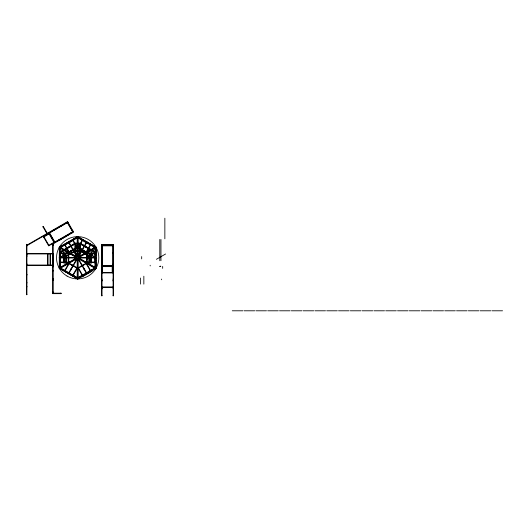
<?xml version="1.0" encoding="UTF-8"?>
<svg xmlns="http://www.w3.org/2000/svg" width="529" height="529" viewBox="0 0 529 529"><rect width="100%" height="100%" fill="white"/><g stroke="black" fill="none" stroke-linecap="round" stroke-linejoin="round"><path stroke-width="0.79" d="M26.45 265.498L26.45 265.029L53.211 265.042L53.211 265.512L26.45 265.498L26.873 265.498M26.45 253.464L26.45 253.933L53.211 253.946L53.211 253.477L26.45 253.464L26.873 253.464M90.816 262.239L90.816 262.655L90.816 254.826L91.239 254.826L91.219 262.239M77.664 256.406L77.664 236.628L59.347 247.202L59.347 268.348L77.664 278.928L95.98 268.348L96 247.255L77.723 236.635L59.387 247.155L59.327 268.302L77.611 278.915L83.251 275.682M68.71 252.604L68.915 252.24M59.579 252.465L63.407 250.019L63.85 250.316L60.2 252.333M95.518 252.359L80.005 243.128L75.33 243.128L63.864 249.84L64.049 249.43L63.625 250.157L60.24 252.115M63.837 250.277L64.26 249.549L74.906 243.466L80.421 243.4L91.094 249.543M64.26 250.038L74.906 243.644L75.753 243.644M66.707 251.989L67.176 251.182M67.368 251.83L67.606 251.427M67.851 252.65L68.32 251.844M66.482 256.446L66.747 256.115L59.737 252.069M68.532 252.988L68.744 252.624M78.206 236.939L77.968 237.342L95.98 247.473M69.173 253.411L69.411 253.007M60.604 269.076L60.835 268.672M69.603 253.662L70.073 252.855M78.689 237.752L78.92 237.349M61.073 268.805L61.304 268.401M78.689 238.295L78.92 237.891M61.033 269.321L61.265 268.917M79.112 238.004L79.35 237.6M61.185 269.413L61.417 269.003M61.503 269.056L61.734 268.646M79.112 238.539L79.35 238.136M79.456 238.738L79.932 237.931M62.607 270.233L62.839 269.83M80.686 238.91L80.924 238.506M63.037 270.478L63.268 270.074M81.116 239.161L81.354 238.758M63.42 270.16L63.652 269.757M81.036 239.65L81.268 239.247M63.85 270.412L64.082 270.002M81.466 239.901L81.697 239.492M68.744 263.468L64.333 271.225M82.365 239.875L78.133 247.202L86.591 252.141M82.412 239.908L82.65 239.505M64.637 271.403L69.147 263.7M78.537 247.44L82.954 239.677M69.286 263.779L69.524 263.376M78.444 247.922L78.676 247.519M83.198 240.9L83.437 240.497M66.013 271.661L66.251 271.251M74.701 256.605L75.164 255.791M65.933 272.151L66.165 271.747M84.012 240.834L84.25 240.424M75.125 256.849L75.594 256.043M66.363 272.402L66.594 271.992M84.442 241.079L84.68 240.675M67.448 272.488L67.679 272.078M71.673 265.161L71.911 264.751M76.381 257.034L76.612 256.631M80.831 249.304L81.063 248.894M85.063 241.978L85.295 241.568M71.977 265.333L72.215 264.93M81.135 249.476L81.367 249.073M67.877 272.733L68.109 272.329M76.56 257.676L77.022 256.863M85.493 242.222L85.724 241.819M76.778 258.846L68.248 273.619L68.651 273.857L76.778 259.779M78.153 256.472L86.677 241.7L87.087 241.932L78.55 256.71M72.817 265.822L73.055 265.413M81.975 249.959L82.207 249.556M86.207 242.639L86.439 242.229M73.121 265.994L73.359 265.591M82.279 250.138L82.511 249.734M86.511 242.811L86.743 242.408M69.61 273.738L69.841 273.328M78.312 258.688L78.543 258.284M73.967 266.484L74.199 266.074M83.119 250.62L83.357 250.217M70.04 273.982L70.271 273.579M74.272 266.656L74.503 266.252M83.423 250.799L83.655 250.396M87.655 243.472L87.887 243.069M70.655 274.882L70.893 274.472M88.74 243.558L88.971 243.155M79.74 259.514L80.203 258.701M71.084 275.126L71.316 274.723M89.17 243.809L89.401 243.4M71.468 274.809L71.706 274.406M80.17 259.759L80.633 258.952M84.323 253.451L91.286 249.43M89.513 244.543L89.751 244.14M76.652 268.031L76.89 267.628M85.81 252.174L86.042 251.771M72.38 275.873L76.791 268.117M86.181 251.85L90.697 244.153M85.116 253.993L91.927 250.019L95.749 252.465M78.133 247.744L86.167 252.379L80.421 249.152M72.685 276.052L72.916 275.649M90.77 244.729L91.001 244.325M72.969 275.675L77.201 268.348M90.816 244.762L86.531 252.214L80.421 248.683M73.637 276.059L73.868 275.655M90.538 254.991L80.005 248.551L75.33 248.551L69.193 252.095M91.252 245.549L91.484 245.145M95.094 257.048L87.404 252.631L90.935 254.753M74.067 276.303L74.298 275.9M73.981 276.799L74.212 276.396M92.066 245.476L92.297 245.072M74.41 277.044L74.642 276.641M92.496 245.727L92.727 245.324M93.256 246.706L93.719 245.892M75.984 277.414L76.216 277.011M93.6 246.904L93.831 246.501M75.832 277.87L76.064 277.461M91.702 249.668L95.458 252.148M93.917 246.547L94.149 246.144M75.984 277.956L76.216 277.553M88.687 256.056L80.421 251.202L74.906 251.282L66.647 256.056L74.906 251.202M94.069 246.633L94.301 246.23M94.03 247.155L94.261 246.745M85.262 262.701L85.724 261.888M76.414 278.201L76.645 277.798M94.499 246.884L94.731 246.481M85.691 262.946L86.154 262.139M95.213 247.294L95.445 246.891M77.432 278.79L77.664 278.386L59.817 268.084L59.585 247.069M95.749 247.069L95.749 268.487M87.728 264.123L88.198 263.316M53.165 293.655L53.165 243.79L52.695 243.79L52.695 293.655L61.113 293.655L61.1 293.185L60.604 293.655L60.604 293.185M81.473 276.323L86.075 273.658M87.212 273.004L91.815 270.339M156.386 259.316L165.59 253.993M47.121 233.99L42.915 226.703L43.318 226.472L47.293 233.349M43.166 227.146L43.57 226.908L42.922 226.716M67.818 222.035L26.721 245.767L26.49 245.363L67.586 221.631L73.604 232.052L53.217 243.829L52.979 243.419M67.448 222.319L49.223 232.846L54.738 242.408M49.342 233.058L67.355 222.656M67.593 222.577L67.996 222.339M43.55 236.992L43.953 236.761M49.012 233.838L49.415 233.606M44.013 236.86L49.071 233.944M68.003 223.291L68.406 223.053M68.254 223.721L68.658 223.483M72.129 230.432L72.533 230.201M72.38 230.862L72.784 230.631M48.86 245.264L53.918 242.342M48.516 245.595L48.919 245.363M53.978 242.441L54.381 242.209M72.79 231.583L73.194 231.345M54.831 242.07L72.843 231.669M73.372 231.649L48.688 245.899L43.371 236.688L49.243 233.302L54.56 242.513M60.094 239.452L65.47 236.615L60.213 239.65M68.651 241.7L68.248 241.932L76.374 256.003M59.817 247.473L77.664 237.164M60.286 247.744L77.664 237.706M59.87 252.148L63.407 250.019M74.906 243.843L64.644 249.774M70.813 246.375L71.217 246.137M60.875 252.234L64.049 250.402M64.888 249.913L74.906 244.127M70.985 246.679L71.395 246.441M68.915 251.447L67.811 252.088L67.811 253.365M76.56 247.036L77.664 246.395M77.664 246.937L68.744 252.088L74.906 248.584M60.24 257.048L67.93 252.631L68.373 252.928L60.24 257.537M64.393 254.753L67.93 252.631M74.906 248.683L68.796 252.214L64.333 244.325M77.201 247.744L69.167 252.379M74.906 250.733L70.608 253.219M75.945 255.262L76.348 255.024M76.116 255.567L76.526 255.328M76.447 256.367L77.67 255.659M75.687 258.013L76.877 255.943M78.861 256.175L76.474 256.175M76.249 258.053L59.116 267.945L59.585 268.758L76.718 258.866M80.401 256.195L79.972 256.446L79.74 256.043M59.347 268.348L76.48 258.463M78.847 257.094L95.98 247.202L95.98 268.348L91.715 270.822M78.775 257.676L96.218 247.605L95.749 246.798L78.312 256.863L78.543 257.273M76.474 259.375L78.861 259.375M79.648 257.544L78.457 259.613M78.279 259.541L79.502 258.833M78.808 260.222L79.211 259.99M78.986 260.526L79.39 260.294M88.793 256.479L95.809 252.432L95.597 252.069L88.581 256.115L88.846 256.446M78.133 267.806L86.591 262.926L86.591 253.166M83.939 269.109L84.342 268.877M84.118 269.413L84.521 269.182M78.133 277.58L94.744 267.985M77.902 278.254L95.98 268.084M81.387 276.369L91.907 270.293L92.086 270.597M81.836 276.68L91.953 270.841M86.961 252.928L87.404 252.631M91.927 250.019L91.484 250.316L95.134 252.333M79.581 243.644L80.421 243.644L91.074 250.038M52.695 244.14L53.165 244.14M26.45 244.682L26.919 244.682M101.575 244.894L113.55 244.894M52.695 244.967L53.165 244.967M102.037 245.139L113.08 245.139M101.575 245.244L102.037 245.244M52.695 245.463L53.165 245.463M77.201 245.39L77.664 245.39M101.575 245.423L113.55 245.423M26.45 245.509L26.919 245.509M77.201 245.886L77.664 245.886M101.575 245.846L113.55 245.846M26.45 246.005L26.919 246.005M77.201 246.712L77.664 246.712M77.201 247.063L77.664 247.063M95.518 247.823L95.98 247.823M95.048 248.094L95.518 248.094M77.201 248.24L77.664 248.24M75.753 248.405L79.581 248.405M59.347 248.65L59.817 248.65M95.518 248.65L95.98 248.65M77.201 248.736L77.664 248.736M74.906 248.822L80.421 248.822M59.817 248.921L60.286 248.921M95.048 248.921L95.518 248.921M74.906 249.066L75.753 249.066M79.581 249.066L80.421 249.066M59.347 249.146L59.817 249.146M95.518 249.146L95.98 249.146M95.518 249.318L95.98 249.318M59.817 249.417L60.286 249.417M95.048 249.417L95.518 249.417M59.817 249.807L60.286 249.807M95.048 249.807L95.98 249.814M101.575 249.847L102.037 249.847M101.575 250.343L102.037 250.343M75.753 250.812L79.581 250.812M59.347 250.964L59.817 250.964M75.753 250.878L79.581 250.878M95.518 250.964L95.98 250.964M101.575 251.169L102.037 251.169M59.347 251.46L59.817 251.46M75.33 251.526L75.753 251.526M79.581 251.526L80.005 251.526M95.518 251.46L95.98 251.46M101.575 251.52L102.037 251.52M59.817 251.632L60.286 251.632M95.048 251.632L95.518 251.632M75.753 251.705L79.581 251.705M86.822 263.065L91.517 263.065L91.517 249.781L95.518 252.115M95.518 252.604L91.286 250.402M113.08 252.697L113.55 252.697L113.08 253.193L113.55 253.193M59.347 252.955L68.274 252.895L68.274 262.655L59.347 262.602M95.98 252.955L87.054 252.895L87.054 262.655L95.98 262.602M59.347 253.305L68.274 253.365M87.054 253.365L95.98 253.305M68.274 253.523L68.744 253.523M86.591 253.523L87.054 253.523M75.33 253.728L80.005 253.728M75.753 253.927L79.581 253.927M59.817 254.132L60.286 254.132M75.33 254.105L75.753 254.105M79.581 254.105L80.005 254.105M95.048 254.132L95.518 254.132M26.45 254.317L26.919 254.317M77.201 254.621L77.664 254.621M59.817 254.628L60.286 254.628M95.048 254.628L95.518 254.628M26.45 254.806L26.919 254.806M59.347 254.799L59.817 254.799M95.518 254.799L95.98 254.799M101.575 255.011L102.037 255.011M64.512 255.071L64.095 254.826L64.512 254.826L64.512 262.655M77.201 255.117L77.664 255.117M90.816 255.071L91.239 255.071M59.347 255.295L59.817 255.295M95.518 255.295L95.98 255.295M101.575 255.362L102.037 255.362M26.45 255.666L26.919 255.633M26.45 256.016L26.919 256.016M26.45 256.367L26.919 256.353M59.817 256.281L60.286 256.281M68.274 256.281L68.744 256.281M77.201 256.294L77.664 256.294M86.591 256.281L87.054 256.281M95.048 256.281L95.518 256.281M68.274 256.631L68.744 256.631M86.591 256.631L87.054 256.631M59.817 256.777L60.286 256.777M95.048 256.777L95.518 256.777M59.817 257.544L76.302 257.544M79.033 257.544L96.093 257.544L96.093 258.013L79.846 258.013M59.817 257.603L60.286 257.603M68.274 257.603L68.744 257.603M86.591 257.603L87.054 257.603M59.817 257.954L76.302 258.013M52.695 258.595L53.165 258.628M59.817 258.78L60.286 258.78M77.201 258.787L78.133 258.787M95.048 258.78L95.518 258.78M68.274 258.926L68.744 258.926M86.591 258.926L87.054 258.926M59.817 259.276L60.286 259.276M68.274 259.276L68.744 259.276M86.591 259.276L87.054 259.276M95.048 259.276L95.518 259.276M59.347 260.255L59.817 260.255M95.518 260.255L95.98 260.255M77.201 260.44L77.664 260.44M59.347 260.751L59.817 260.751M95.518 260.751L95.98 260.751M59.817 260.929L60.286 260.929M77.201 260.936L77.664 260.936M95.048 260.929L95.518 260.929M59.817 261.425L60.286 261.425M95.048 261.425L95.518 261.425M68.274 262.027L68.744 262.027M86.591 262.027L87.054 262.027M59.817 262.192L68.274 262.192M87.054 262.192L95.518 262.192M59.347 262.252L66.522 262.239M95.98 262.252L88.812 262.239L88.885 262.655M68.512 263.065L63.817 263.065L63.817 249.781M59.817 263.422L60.286 263.422M95.048 263.422L95.518 263.422M26.45 263.786L26.919 263.786L26.45 264.282L26.919 264.282M59.817 263.918L60.286 263.918M95.048 263.918L95.518 263.918M59.347 264.097L59.817 264.097M95.518 264.097L95.98 264.097M101.575 264.057L102.037 264.057M113.08 264.057L113.55 264.057M101.575 264.407L102.037 264.407M113.08 264.407L113.55 264.407M59.347 264.593L59.817 264.593M95.518 264.593L95.98 264.593M101.575 264.758L102.037 264.758M113.08 264.758L113.55 264.758M101.575 265.584L102.037 265.584M113.08 265.584L113.55 265.584M59.817 265.743L60.286 265.743M95.048 265.743L95.98 265.737M102.037 265.697L113.08 265.697M102.037 265.942L113.08 265.942M101.575 266.08L102.037 266.08M113.08 266.08L113.55 266.08M59.817 266.14L60.286 266.14M95.048 266.14L95.518 266.14M102.037 266.153L112.677 266.153L112.677 272.931L102.037 272.931M95.518 266.232L95.98 266.232M52.695 266.385L53.165 266.385L52.695 266.881L53.165 266.881M59.347 266.411L59.817 266.411M95.518 266.411L95.98 266.411M102.037 266.616L112.677 266.616M59.817 266.636L60.286 266.636M95.048 266.636L95.518 266.636M77.201 266.814L77.664 266.814M59.347 266.907L59.817 266.907M95.518 266.907L95.98 266.907M77.201 267.31L77.664 267.31M59.347 267.734L59.817 267.734M95.518 267.734L95.98 267.734M77.201 268.487L77.664 268.487M77.201 268.838L77.664 268.838M77.201 269.664L77.664 269.664M77.201 270.16L77.664 270.16M53.165 270.531L52.695 270.531L53.165 271.027L52.695 271.027M102.037 272.461L112.677 272.461M26.45 274.366L26.919 274.366M26.45 274.716L26.919 274.716M26.45 275.067L26.919 275.047M52.695 278.459L53.165 278.459M52.695 278.809L53.165 278.809M101.575 278.981L102.037 278.981M113.08 278.981L113.55 278.981M52.695 279.16L53.165 279.16M101.575 279.477L102.037 279.477M113.08 279.477L113.55 279.477M52.695 279.986L53.165 279.986M101.575 280.304L102.037 280.304M113.08 280.304L113.55 280.304M52.695 280.482L53.165 280.482M101.575 280.654L102.037 280.654M113.08 280.654L113.55 280.654M101.575 281.005L102.037 281.005M113.08 281.005L113.55 281.005M26.45 282.486L26.919 282.486L26.45 282.982L26.919 282.982M26.919 286.434L26.45 286.434L26.919 286.93L26.45 286.93M101.575 286.943L113.55 286.943M101.575 287.366L113.55 287.366M102.037 287.558L101.575 287.558L102.037 288.054L101.575 288.054M113.08 288.074L113.55 288.074M101.575 288.437L102.037 288.437L101.575 288.933L102.037 288.933M113.08 288.424L113.55 288.424M52.695 291.982L53.165 291.982M52.695 292.477L53.165 292.477M53.165 293.185L61.113 293.185M52.695 293.304L53.165 293.304M26.45 294.369L26.919 294.369M101.575 295.493L102.037 295.493M113.08 295.493L113.55 295.493M232.277 310.794L242.91 310.794M244.081 310.794L254.713 310.794M255.877 310.794L266.51 310.794M267.681 310.794L278.314 310.794M279.484 310.794L290.117 310.794M291.287 310.794L301.92 310.794M303.084 310.794L313.717 310.794M314.887 310.794L325.527 310.794M326.691 310.794L337.323 310.794M338.494 310.794L349.127 310.794M350.297 310.794L360.93 310.794M362.094 310.794L372.727 310.794M373.897 310.794L384.53 310.794M385.701 310.794L396.333 310.794M397.504 310.794L408.137 310.794M409.301 310.794L419.94 310.794M421.104 310.794L431.737 310.794M432.907 310.794L443.54 310.794M444.71 310.794L455.343 310.794M456.514 310.794L467.147 310.794M468.31 310.794L478.943 310.794M480.114 310.794L490.747 310.794M491.917 310.794L502.55 310.794M77.902 236.761L95.98 247.202M77.968 237.878L94.744 247.565M80.421 243.843L90.69 249.774L80.421 243.929M80.421 244.127L90.446 249.913M83.939 246.441L84.342 246.679M86.419 251.447L87.523 252.088M87.001 252.862L95.094 257.537M80.421 250.733L84.719 253.219L80.421 250.819M78.986 255.024L79.39 255.262M78.808 255.328L79.211 255.567M78.279 256.01L79.502 256.717L79.502 258.132M79.648 258.013L78.457 255.943M76.718 256.691L59.585 246.798L59.116 247.605L76.249 257.497M79.085 258.053L96.218 267.945L95.749 268.758L78.616 258.866M59.347 247.202L76.791 257.273M78.847 258.463L95.98 268.348M75.687 257.544L76.877 259.613M77.67 259.898L75.832 258.833L75.832 256.717M76.116 259.99L76.526 260.222M75.945 260.294L76.348 260.526M59.526 252.432L66.542 256.479M77.664 268.077L68.744 262.926L68.744 253.166M68.274 263.197L77.664 268.62M67.811 263.468L68.915 264.103M76.56 268.52L77.664 269.155M70.985 268.877L71.395 269.109M70.813 269.182L71.217 269.413M60.286 267.813L77.201 277.58M79.972 259.104L80.401 259.355M88.158 251.182L88.627 251.989M87.014 251.844L87.245 252.247M86.796 252.988L86.379 252.26L86.624 252.604M77.128 236.939L77.36 237.342M86.167 252.379L86.379 252.75L86.201 252.359M85.691 252.604L86.154 253.411M76.414 237.349L76.645 237.752M94.499 268.672L94.731 269.076M67.282 221.81L67.533 222.206M85.262 252.855L85.724 253.662M67.414 222.273L72.969 231.881M76.414 237.891L76.645 238.295M94.03 268.401L94.261 268.805M67.236 222.444L72.757 232.006M75.984 237.6L76.216 238.004M94.069 268.917L94.301 269.321M93.917 269.003L94.169 269.4M75.984 238.136L76.216 238.539M93.6 268.646L93.831 269.056M72.209 232.324L72.447 232.727M75.878 238.738L75.402 237.931M93.501 269.241L93.739 269.651L93.488 269.254M71.779 232.568L72.017 232.972M74.41 238.506L74.642 238.91M71.065 232.978L71.296 233.388M92.205 269.988L92.443 270.398M70.76 233.157L70.998 233.56M73.981 238.758L74.212 239.161M74.067 239.247L74.298 239.65M91.676 269.757L92.139 270.57M91.709 270.412L92.132 271.146L82.008 276.984L81.585 276.25M72.969 239.875L77.201 247.202M90.816 270.795L86.591 263.468L78.133 268.348L82.365 275.675M72.685 239.505L72.916 239.908M72.38 239.677L72.612 240.08M72.566 240.113L76.791 247.44M86.181 263.7L90.413 271.027M76.652 247.519L76.89 247.922M85.81 263.376L86.042 263.779M71.898 240.497L72.136 240.9M89.513 271.007L89.751 271.41M80.17 255.791L80.633 256.605M89.084 271.251L89.322 271.661M71.084 240.424L71.316 240.834M70.655 240.675L70.893 241.079M60.855 225.519L61.093 225.923L60.425 225.764L60.663 226.167M70.04 241.568L70.271 241.978M74.272 248.894L74.503 249.304M83.423 264.751L83.655 265.161M73.967 249.073L74.199 249.476M83.119 264.93L83.357 265.333M69.61 241.819L69.841 242.222M87.225 272.329L87.457 272.733M68.942 242.203L77.188 256.472M78.55 258.846L86.796 273.116M68.591 242.408L68.823 242.811M72.817 249.734L73.055 250.138M81.975 265.591L82.207 265.994M86.207 272.918L86.439 273.321M78.556 259.779L86.386 273.354M67.877 242.818L68.109 243.228M76.56 257.881L76.791 258.284M85.493 273.328L85.724 273.738M71.977 250.217L72.215 250.62M81.135 266.074L81.367 266.484M67.448 243.069L67.679 243.472M71.673 250.396L71.911 250.799M80.831 266.252L81.063 266.656M66.363 243.155L66.594 243.558M75.125 258.701L75.594 259.514M65.933 243.4L66.165 243.809M74.701 258.952L75.164 259.759M83.628 274.406L83.86 274.809M65.583 244.14L65.821 244.543M83.198 274.65L83.437 275.06M69.286 251.771L69.524 252.174M78.444 267.628L78.676 268.031M64.637 244.153L69.147 251.85M78.537 268.117L82.716 275.47M69.815 253.761L66.204 255.758M63.85 245.145L64.082 245.549M68.373 252.928L68.532 252.505L68.512 262.523M81.466 275.655L81.697 276.059M54.599 229.672L54.361 229.269L54.17 229.917L53.932 229.513M59.975 239.386L60.207 239.789M81.512 276.707L81.036 275.9M63.037 245.072L63.268 245.476M59.671 239.558L59.903 239.968M80.977 276.475L81.208 276.879M62.607 245.324L62.839 245.727M58.957 239.974L59.188 240.378M58.527 240.219L58.759 240.629M61.615 245.892L62.078 246.706M79.456 276.812L79.912 277.632M79.112 277.011L79.35 277.414M79.264 277.461L79.502 277.87M61.033 246.23L61.265 246.633M79.112 277.553L79.35 277.956M61.073 246.745L61.304 247.155M69.603 261.888L69.841 262.298M60.604 246.481L60.835 246.884M78.689 277.798L78.92 278.201M69.173 262.139L69.643 262.946M59.889 246.891L60.121 247.294M77.968 278.214L78.206 278.618M77.664 278.386L77.902 278.79M49.435 232.72L54.956 242.282M67.137 263.316L67.606 264.123M66.707 263.561L67.176 264.374M48.84 233.534L54.156 242.745M53.284 243.247L53.515 243.651M47.491 233.236L47.729 233.639M47.187 233.408L47.425 233.811M43.775 236.456L49.098 245.668M164.856 218.206L164.856 238.817M162.674 266.424L162.674 268.375M161.504 279.094L161.504 279.748M160.955 239.465L160.955 260.731M159.784 239.465L159.784 260.731M150.183 265.274L150.183 265.928M143.848 276.211L143.848 284.126M141.679 256.591L141.679 258.873M140.608 278.023L140.608 284.099M113.08 244.894L113.08 295.843L113.55 295.843L113.55 244.649L101.575 244.649L101.575 295.843L102.037 295.843L102.037 244.894M112.836 245.139L112.836 265.697M112.327 266.153L112.327 266.616M112.327 272.461L112.327 272.931M112.208 266.616L112.208 272.461M102.507 266.616L102.507 272.461M102.395 266.153L102.395 266.616M102.395 272.461L102.395 272.931M102.289 245.139L102.289 265.697M95.187 252.789L95.273 262.655M95.094 252.115L95.114 262.239M95.048 247.744L95.048 267.462M91.147 255.123L91.147 262.239M91.061 262.239L91.061 262.655M90.968 257.544L90.968 258.013M90.743 255.355L90.743 262.239M90.618 257.544L90.618 258.013M89.375 256.148L89.375 262.239M89.302 256.188L89.302 262.239M88.971 256.38L88.898 262.239M86.822 252.492L86.822 261.981M80.706 257.544L80.706 258.013M80.421 243.38L80.421 251.282M80.355 257.544L80.355 258.013M80.005 243.4L80.005 254.35L75.33 254.35L75.33 243.128M79.581 243.4L79.581 254.35M78.133 256.406L78.133 236.628L77.201 236.628L77.201 256.406M78.133 259.144L78.133 278.928L77.201 278.928L77.201 259.144M77.664 259.144L77.664 278.928M75.753 243.4L75.753 254.35M74.906 243.38L74.906 251.282M74.979 257.544L74.979 258.013M74.629 257.544L74.629 258.013M66.436 256.42L66.449 262.655M66.363 256.38L66.363 262.239M66.032 256.188L66.032 262.239M65.96 256.148L65.96 262.239M64.717 257.544L64.717 258.013M64.584 255.355L64.584 262.239M64.366 257.544L64.366 258.013M64.267 262.239L64.267 262.655M64.115 255.077L64.188 262.239M64.095 255.309L64.095 262.239M60.286 248.094L60.286 267.462M60.147 252.789L60.22 262.239M60.061 262.239L60.061 262.655M59.744 252.558L59.744 262.239M59.235 257.544L59.235 258.013M59.817 252.359L60.24 252.604L59.817 252.359M76.606 255.943L75.548 257.775L76.606 259.613L78.728 259.613L79.786 257.775L78.728 255.943L76.606 255.943M77.194 256.962L76.725 257.775L77.194 258.595L78.14 258.595L78.609 257.775L78.14 256.962L77.194 256.962M85.553 253.695L89.09 255.824L85.553 253.695M70.721 233.315L65.576 236.556L70.721 233.315M160.743 266.259L159.771 266.385L160.743 266.259M79.581 243.809L75.753 243.809L79.581 243.823M26.919 244.332L26.45 244.332L26.45 294.719L26.919 294.719L26.919 244.332M113.55 245.244L113.08 245.244L113.55 245.258M101.925 251.639L101.687 257.716L101.925 251.639M48.04 253.477L47.57 253.477L47.57 265.512L48.04 265.512L48.04 253.477M50.546 253.477L50.076 253.477L50.076 265.512L50.546 265.512L50.546 253.477M53.045 253.477L52.583 253.477L52.583 265.512L53.045 265.512L53.045 253.477M101.925 257.828L101.687 263.905L101.925 257.828M67.051 276.059A21.14 21.14 0 0 0 98.811 257.835A21.14 21.14 0 0 0 67.143 239.439A21.14 21.14 0 0 0 67.051 276.059"/></g></svg>
